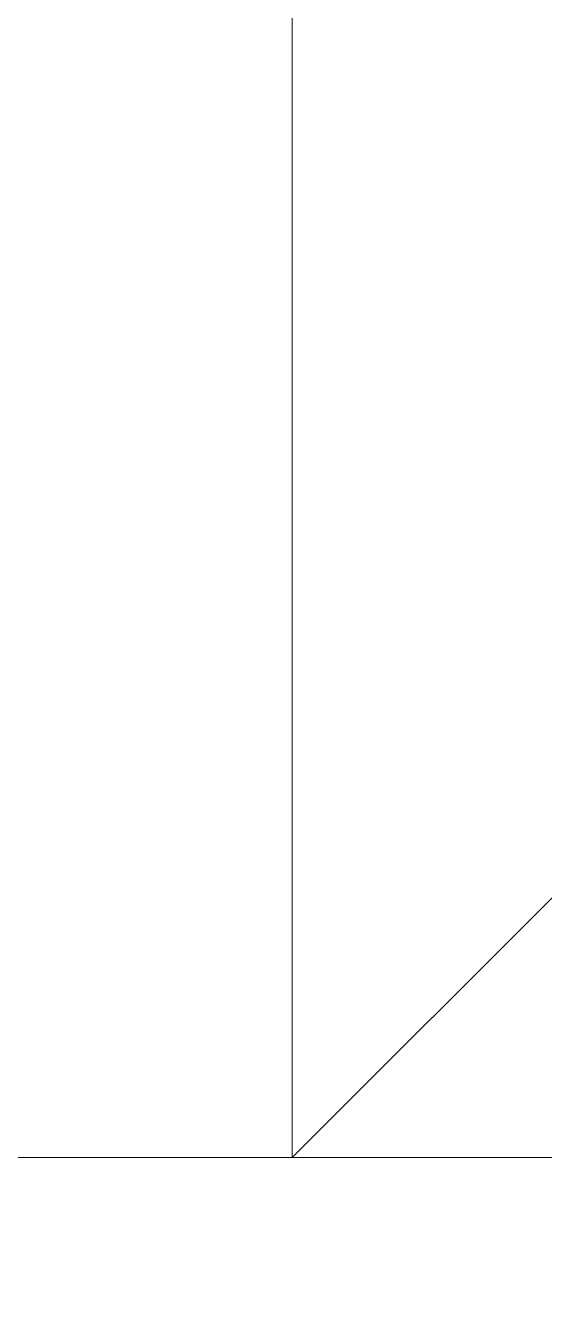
# Model space of a CAD drawing. Header units: millimetres. Extents: x -294625 to 2136527, y -251383 to 128331.
# Drawn here: x 1426406 to 1426624, y -215403 to -214864 of the extents above; entities that cross this region are included whole.
import ezdxf

# ---------------------------------------------------------------- set-up
doc = ezdxf.new("R2010")
doc.units = ezdxf.units.MM
doc.layers.add('N2-PK-TB', color=2, linetype='Continuous', lineweight=20)
doc.layers.add('N3-NOTE', color=11, linetype='Continuous', lineweight=13)
doc.styles.add('P-VNTIMEH', font='vntimeh.shx', dxfattribs={"width": 0.75, "height": 300})
doc.dimstyles.new('N-NOTE', dxfattribs={"dimtxt": 200, "dimasz": 30, "dimexe": 50, "dimexo": 50, "dimgap": 100, "dimtad": 1, "dimdec": 0, "dimdsep": 46, "dimtxsty": 'P-VNTIMEH', "dimblk": 'OPEN30', "dimcen": 0, "dimse1": 1, "dimse2": 1, "dimclrd": 256, "dimclre": 7, "dimclrt": 256, "dimadec": 0, "dimazin": 0, "dimtfac": 1, "dimtdec": 0, "dimtix": 1, "dimtmove": 2, "dimatfit": 3, "dimldrblk": 'OPEN30', "dimfxl": 1, "dimtolj": 1, "dimtzin": 0, "dimarcsym": 0})

# ---------------------------------------------------------------- blocks, each defined once
blk = doc.blocks.new('_Open30')
at = {"color": 0, "linetype": 'ByBlock', "lineweight": -2}
for p, q in [((-1, 0.26794919), (0, 0)), ((0, 0), (-1, -0.26794919)), ((0, 0), (-1, 0))]:
    blk.add_line(p, q, dxfattribs=at)

msp = doc.modelspace()

# ---------------------------------------------------------------- linework, layer by layer
at = {"layer": 'N2-PK-TB'}
msp.add_lwpolyline([(1427417.727653139, -214439.5566097651), (1427417.727653139, -215339.5566098876), (1425417.727652406, -215339.5566098876), (1425417.727652406, -214439.5566097651)], close=True, dxfattribs=at)
at = {"layer": 'N3-NOTE'}
for p, q in [((1426517.727653139, -214439.5566097651), (1426517.727653139, -215339.5566098876)), ((1426517.727653139, -215339.5566098876), (1427417.727652406, -214439.5566097651))]:
    msp.add_line(p, q, dxfattribs=at)

# ---------------------------------------------------------------- leaders
msp.add_leader([(1426646.171049232, -215726.2258018397), (1424353.582816124, -215051.1480024909), (1421347.17221397, -215051.1480024909)], dimstyle='N-NOTE', override={"dimasz": 300, "dimtad": 0}, dxfattribs=at)

doc.saveas('drawing.dxf')
